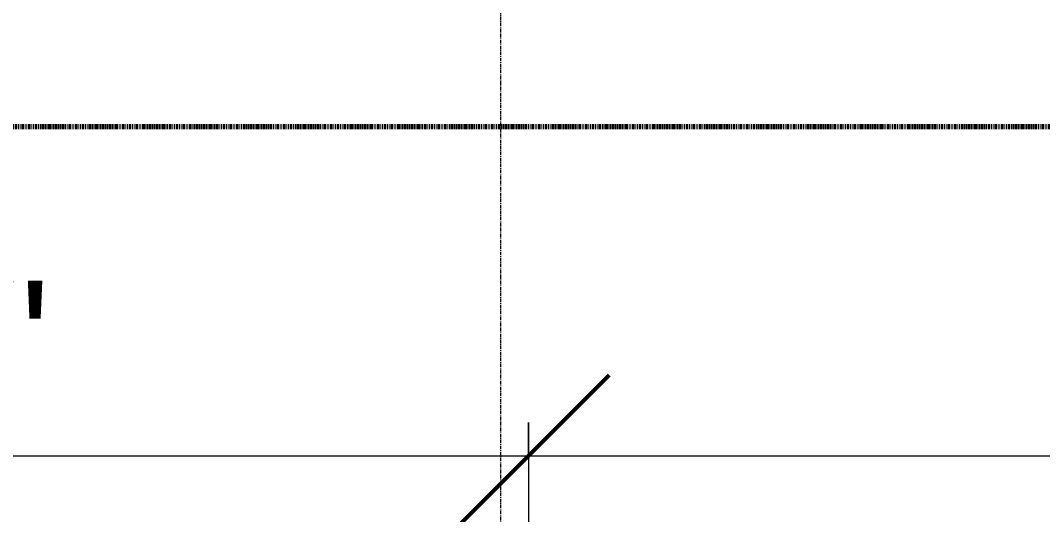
# Model space of a CAD drawing. Header units: inches. Extents: x -4414 to -113, y 9396 to 12816.
# Drawn here: x -3212.8 to -3060.5, y 12126.8 to 12200.4 of the extents above; entities that cross this region are included whole.
import ezdxf

# ---------------------------------------------------------------- set-up
doc = ezdxf.new("R2010")
doc.units = ezdxf.units.IN
doc.header["$MEASUREMENT"] = 0
doc.linetypes.add('Double Dash 3_8_', pattern=[1, 0.375, -0.125, 0.125, -0.125, 0.125, -0.125])
doc.linetypes.add('Grid Line 1_2_', pattern=[0.875, 0.5, -0.125, 0.125, -0.125])
for name, color, linetype, lineweight in [('A-ANNO-DIMS', 211, 'Continuous', 9), ('A-ANNO-DIMS-192', 211, 'Continuous', 9), ('C-PROP-LINE', 91, 'Double Dash 3_8_', 70), ('S-GRID-1', 1, 'Grid Line 1_2_', 9)]:
    doc.layers.add(name, color=color, linetype=linetype, lineweight=lineweight)
doc.styles.add('Century Gothic', font='ufonts.com_century-gothic.ttf', dxfattribs={"height": 18})
doc.dimstyles.new('OD__1_8__Tol__', dxfattribs={"dimscale": 12, "dimtxt": 18.795029, "dimasz": 2, "dimexe": 1.5, "dimexo": 1, "dimgap": 0.25, "dimtad": 1, "dimdec": 3, "dimrnd": 0.125, "dimzin": 3, "dimdsep": 46, "dimlunit": 4, "dimtxsty": 'Century Gothic', "dimblk1": 'OBLIQUE', "dimblk2": 'OBLIQUE', "dimsah": 1, "dimcen": 0.09, "dimdle": 1.5, "dimazin": 0, "dimtfac": 1, "dimtdec": 4, "dimtix": 1, "dimtmove": 0, "dimatfit": 3, "dimfxl": 1, "dimtvp": 1, "dimtfill": 1, "dimfrac": 2, "dimtolj": 1, "dimtzin": 0, "dimarcsym": 2})

# ---------------------------------------------------------------- blocks, each defined once
blk = doc.blocks.new('Family - ___-1749192-FLOOR PLAN - 2ND FLOOR')
at = {"layer": 'C-PROP-LINE'}
blk.add_line((-3930.69, 12184.59), (-697.71, 12184.59), dxfattribs=at)
blk = doc.blocks.new('DIMBLOCK30-FLOOR PLAN - 2ND FLOOR')
at = {"layer": 'A-ANNO-DIMS-192', "lineweight": 50}
for p, q in [((-3386.72, 12135.58), (-3374.72, 12147.58)), ((-3137.12, 12135.58), (-3125.12, 12147.58)), ((-3386.72, 12135.58), (-3398.72, 12123.58)), ((-3137.12, 12135.58), (-3149.12, 12123.58))]:
    blk.add_line(p, q, dxfattribs=at)
at = {"layer": 'A-ANNO-DIMS-192'}
for p, q in [((-3386.72, 12140.55), (-3386.72, 12117.58)), ((-3386.72, 12135.58), (-3386.72, 12140.55)), ((-3137.12, 12140.55), (-3137.12, 12117.58)), ((-3137.12, 12135.58), (-3137.12, 12140.55)), ((-3404.72, 12135.58), (-3137.12, 12135.58))]:
    blk.add_line(p, q, dxfattribs=at)
at = {"layer": 'A-ANNO-DIMS-192', "color": 0, "insert": (-3323.38, 12161.65), "char_height": 18, "width": 147.4962, "attachment_point": 1, "line_spacing_factor": 0.984502, "style": 'Century Gothic', "bg_fill": 3, "box_fill_scale": 1.25, "bg_fill_color": 256, "bg_fill_true_color": 13158600, "bg_fill_transparency": 0}
blk.add_mtext('20\' - 9 5/8"', dxfattribs=at)
blk = doc.blocks.new('_Oblique')
at = {"color": 0, "linetype": 'ByBlock', "lineweight": -2}
blk.add_line((-0.5, -0.5), (0.5, 0.5), dxfattribs=at)
blk = doc.blocks.new('DIMBLOCK31-FLOOR PLAN - 2ND FLOOR')
at = {"layer": 'A-ANNO-DIMS-192', "lineweight": 50}
for p, q in [((-3137.12, 12135.58), (-3125.12, 12147.58)), ((-2810.72, 12135.58), (-2798.72, 12147.58)), ((-3137.12, 12135.58), (-3149.12, 12123.58)), ((-2810.72, 12135.58), (-2822.72, 12123.58))]:
    blk.add_line(p, q, dxfattribs=at)
at = {"layer": 'A-ANNO-DIMS-192'}
for p, q in [((-3137.12, 12140.55), (-3137.12, 12117.58)), ((-3137.12, 12135.58), (-3137.12, 12140.55)), ((-2810.72, 12140.55), (-2810.72, 12117.58)), ((-2810.72, 12135.58), (-2810.72, 12140.55)), ((-3137.12, 12135.58), (-2810.72, 12135.58))]:
    blk.add_line(p, q, dxfattribs=at)
at = {"layer": 'A-ANNO-DIMS-192', "color": 0, "insert": (-3035.38, 12161.65), "char_height": 18, "width": 147.4962, "attachment_point": 1, "line_spacing_factor": 0.984502, "style": 'Century Gothic', "bg_fill": 3, "box_fill_scale": 1.25, "bg_fill_color": 256, "bg_fill_true_color": 13158600, "bg_fill_transparency": 0}
blk.add_mtext('27\' - 2 3/8"', dxfattribs=at)

msp = doc.modelspace()

# ---------------------------------------------------------------- linework, layer by layer
at = {"layer": 'S-GRID-1'}
msp.add_line((-3141.223737, 9836.179692), (-3141.223737, 12413.737124), dxfattribs=at)

# ---------------------------------------------------------------- block references
at = {"layer": 'C-PROP-LINE'}
msp.add_blockref('Family - ___-1749192-FLOOR PLAN - 2ND FLOOR', (0, 0), dxfattribs=at)

# ---------------------------------------------------------------- next in the draw order: dimensions: what is measured, and where the dimension line sits
at = {"layer": 'A-ANNO-DIMS'}
dim = msp.add_linear_dim(base=(-3137.123737, 12135.577694), p1=(-3386.723737, 12152.548256), p2=(-3137.123737, 12152.548256), dimstyle='OD__1_8__Tol__', override={"dimpost": '<>', "dimfxl": 249.6}, dxfattribs=at)
dim.commit()
dim.dimension.update_dxf_attribs({"geometry": 'DIMBLOCK30-FLOOR PLAN - 2ND FLOOR', "text_midpoint": (-3261.923737, 12149.027728)})

# ---------------------------------------------------------------- next in the draw order: dimensions: what is measured, and where the dimension line sits
dim = msp.add_linear_dim(base=(-2810.723737, 12135.577694), p1=(-3137.123737, 12152.548256), p2=(-2810.723737, 12152.548256), dimstyle='OD__1_8__Tol__', override={"dimpost": '<>', "dimfxl": 326.4}, dxfattribs=at)
dim.commit()
dim.dimension.update_dxf_attribs({"geometry": 'DIMBLOCK31-FLOOR PLAN - 2ND FLOOR', "text_midpoint": (-2973.923737, 12149.027728)})

doc.saveas('drawing.dxf')
